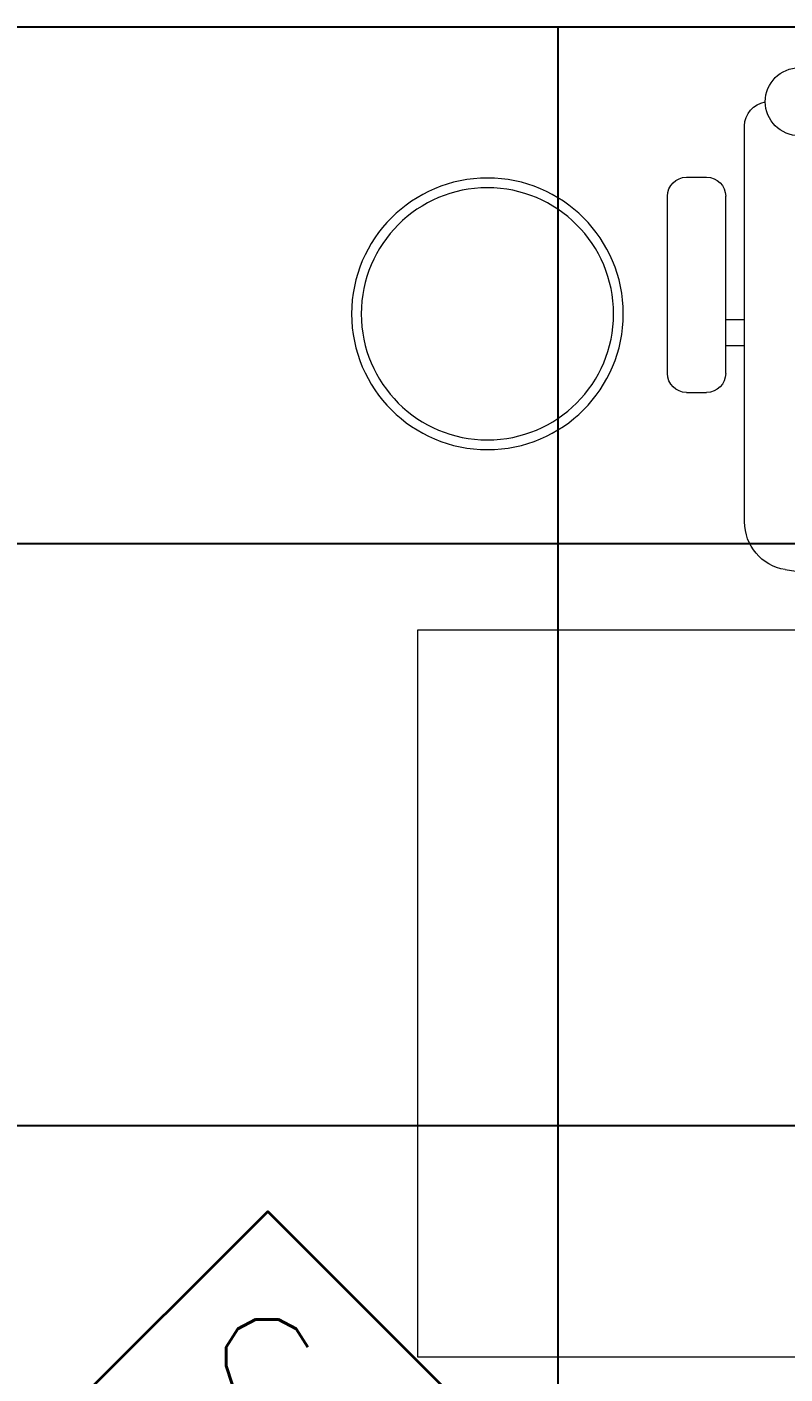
# Model space of a CAD drawing. Header units: inches. Extents: x -12418 to 57169, y -29325 to 19878.
# Drawn here: x 15653 to 16434, y -5556 to -4167 of the extents above; entities that cross this region are included whole.
import ezdxf
from ezdxf.enums import TextEntityAlignment as Align

# ---------------------------------------------------------------- set-up
doc = ezdxf.new("R2010")
doc.units = ezdxf.units.IN
doc.header["$LTSCALE"] = 25
doc.header["$MEASUREMENT"] = 0
doc.layers.get('0').update_dxf_attribs({"color": 8})
doc.layers.add('00-Ground Floor$0$False Ceiling', color=251, linetype='Continuous')
for name, color, linetype, lineweight in [('00-Ground Floor$0$LOADING', 253, 'Continuous', 5), ('00-Ground Floor$0$Walls', 251, 'Continuous', 5), ('F-ALRM-CLNG', 33, 'Continuous', 35)]:
    doc.layers.add(name, color=color, linetype=linetype, lineweight=lineweight)
doc.styles.add('DC_Simplex', font='SIMPLEX.shx', dxfattribs={"width": 0.7})

# ---------------------------------------------------------------- blocks, each defined once
blk = doc.blocks.new('00-Ground Floor$0$WM00001-P')
at = {"layer": '00-Ground Floor$0$LOADING'}
for radius in [0.14, 0.13]:
    blk.add_circle((0, 0), radius, dxfattribs=at)
blk = doc.blocks.new('00-Ground Floor$0$GF21018-P')
at = {"color": 0}
for p, q in [((-0.2207, 0.4756), (-0.2207, 0.0675)), ((-0.2806, 0.3422), (-0.2598, 0.3422)), ((-0.3002, 0.3226), (-0.3002, 0.14)), ((-0.2402, 0.3226), (-0.2402, 0.14)), ((-0.2402, 0.2937), (-0.2207, 0.2937)), ((-0.2402, 0.2671), (-0.2207, 0.2671)), ((-0.2806, 0.1204), (-0.2598, 0.1204))]:
    blk.add_line(p, q, dxfattribs=at)
for centre, radius, start, end in [((-0.0001, -0.5295), 1.0695, 80.3671, 99.6329), ((-0.1707, 0.4756), 0.05, 99.6329, 180), ((-0.2806, 0.3226), 0.0196, 90, 180), ((-0.2598, 0.3226), 0.0196, 360, 90), ((-0.2806, 0.14), 0.0196, 180, 270), ((-0.2598, 0.14), 0.0196, 270, 360), ((-0.1643, 0.0425), 0.0351, 90, 270), ((-0.1957, 0.0675), 0.025, 180, 261.4721)]:
    blk.add_arc(centre, radius, start, end, dxfattribs=at)
blk = doc.blocks.new('00-Ground Floor$0$A$Ce9e1c4c3')
at = {"layer": '00-Ground Floor$0$False Ceiling', "color": 254}
blk.add_line((-85802.1, -4167.4, 0), (-82302.3, -4167.4, 0), dxfattribs=at)
at = {"layer": '00-Ground Floor$0$False Ceiling', "color": 254, "linetype": 'Continuous'}
for p, q in [((-83800, -7167.4), (-83800, -4167.4)), ((-85802.1, -4700), (-82302.3, -4700)), ((-85802.1, -5300), (-82302.3, -5300))]:
    blk.add_line(p, q, dxfattribs=at)
blk = doc.blocks.new('00-Ground Floor')
at = {"layer": '00-Ground Floor$0$LOADING', "elevation": 0}
blk.add_lwpolyline([(17555.3, -4788.8), (17555.3, -5538.8), (16055.3, -5538.8), (16055.3, -4788.8)], close=True, dxfattribs=at)
at = {"layer": '00-Ground Floor$0$Walls'}
blk.add_line((17697.7, -4167.4, 0), (14197.9, -4167.4, 0), dxfattribs=at)
at = {"layer": '00-Ground Floor$0$False Ceiling', "color": 254}
blk.add_blockref('00-Ground Floor$0$A$Ce9e1c4c3', (100000, 0), dxfattribs=at)
at = {"layer": '00-Ground Floor$0$LOADING', "extrusion": (-2.24021e-05, 7.77426e-06, 1), "xscale": -1000, "yscale": 1000.000000000001, "zscale": 1000, "rotation": 180.0014107650308}
blk.add_blockref('00-Ground Floor$0$GF21018-P', (16612.9, -4202, -0.4), dxfattribs=at)
at = {"layer": '00-Ground Floor$0$LOADING', "extrusion": (2.24019e-05, -2.25232e-18, -1), "xscale": 1000, "yscale": 1000, "zscale": 1000, "rotation": 180}
blk.add_blockref('00-Ground Floor$0$WM00001-P', (-16127.2, -4463.2, 0.4), dxfattribs=at)
blk = doc.blocks.new('A$C5CF53093')
blk.add_lwpolyline([(0, -212.1), (-212.1, 0), (0, 212.1), (212.1, 0)], close=True)
blk = doc.blocks.new('*U206')
at = {"xscale": 0.01, "yscale": 0.01, "zscale": 0.01}
blk.add_blockref('A$C5CF53093', (0.007, -0.007), dxfattribs=at)
at = {"color": 6, "style": 'DC_Simplex', "width": 0.7, "flags": 8}
blk.add_attdef('TYPE', text='', height=2, rotation=360, dxfattribs=at).set_placement((0, 0), align=Align.MIDDLE_CENTER)

msp = doc.modelspace()

# ---------------------------------------------------------------- block references
msp.add_blockref('00-Ground Floor', (0, 0))
at = {"layer": 'F-ALRM-CLNG', "xscale": 100, "yscale": 100, "zscale": 100}
msp.add_blockref('*U206', (15900, -5600), dxfattribs=at).add_auto_attribs({'TYPE': 'S'})

doc.saveas('drawing.dxf')
